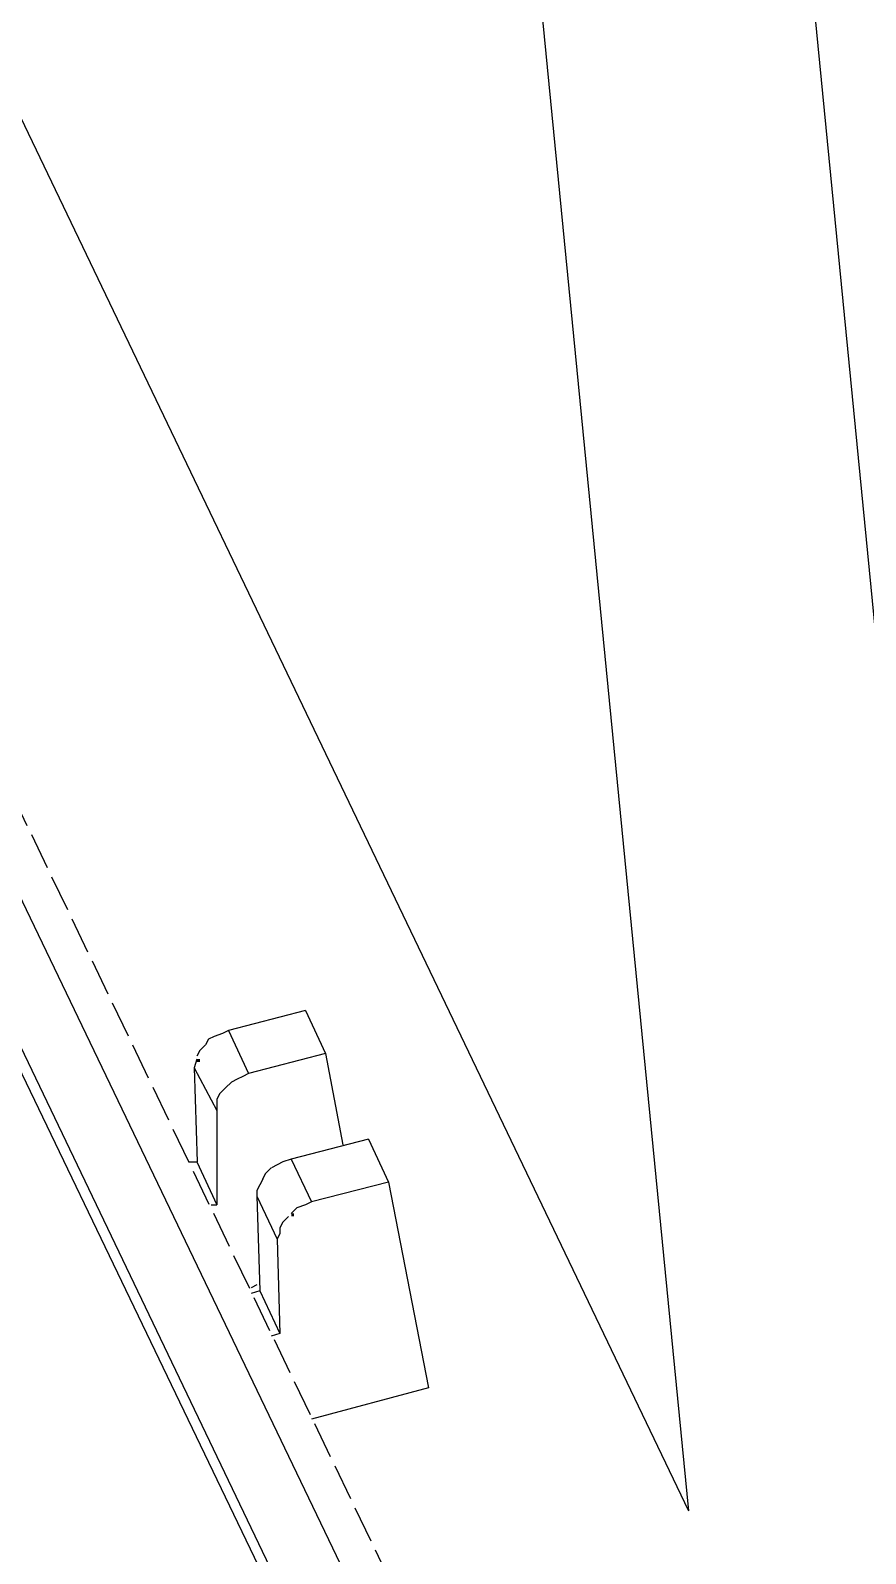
# Model space of a CAD drawing. Header units: millimetres. Extents: x 4 to 529, y -167 to 297.
# Drawn here: x 101.85 to 110.1, y -130.27 to -115.23 of the extents above; entities that cross this region are included whole.
import ezdxf

# ---------------------------------------------------------------- set-up
doc = ezdxf.new("R2010")
doc.units = ezdxf.units.MM
doc.linetypes.add('PDF_IMPORT', pattern=[1, 0.8, -0.2])
doc.layers.add('PDF_图层 1', color=7, linetype='Continuous', true_color=0x231f20)

msp = doc.modelspace()

# ---------------------------------------------------------------- linework, layer by layer
at = {"layer": 'PDF_图层 1', "color": 7, "lineweight": -3, "true_color": 0xffffff}
for points in [[(93.814, -99.535), (108.35, -129.85)], [(106.205, -107.919), (108.351, -129.85)], [(108.971, -108.652), (111.117, -130.584)], [(98.979, -118.024), (110.213, -141.422)], [(98.725, -118.955), (105.895, -133.914)], [(99.262, -120.338), (105.415, -133.124)], [(104.568, -124.91), (103.806, -125.108)], [(104.568, -124.91), (104.766, -125.333)], [(103.665, -125.165), (103.608, -125.193)], [(103.749, -125.136), (103.665, -125.165)], [(103.806, -125.108), (103.749, -125.136)], [(103.806, -125.108), (104.003, -125.531)], [(103.524, -125.306), (103.495, -125.362)], [(103.58, -125.249), (103.524, -125.306)], [(103.608, -125.193), (103.58, -125.249)], [(103.495, -125.39), (103.467, -125.475)], [(104.766, -125.334), (104.004, -125.532)], [(104.766, -125.334), (104.935, -126.237)], [(103.467, -125.475), (103.693, -125.898)], [(103.467, -125.475), (103.496, -126.406)], [(104.003, -125.532), (103.947, -125.56), (103.891, -125.588), (103.835, -125.616), (103.778, -125.673), (103.721, -125.729), (103.693, -125.786), (103.693, -125.842), (103.693, -125.898)], [(103.693, -125.898), (103.693, -126.83)], [(105.189, -126.181), (104.427, -126.378)], [(105.189, -126.181), (105.387, -126.604)], [(103.411, -126.406), (103.496, -126.406)], [(103.495, -126.406), (103.693, -126.83)], [(104.173, -126.519), (104.144, -126.576)], [(104.229, -126.463), (104.173, -126.519)], [(104.286, -126.435), (104.23, -126.463)], [(104.343, -126.406), (104.286, -126.435)], [(104.427, -126.378), (104.342, -126.406)], [(104.427, -126.378), (104.625, -126.801)], [(104.116, -126.632), (104.088, -126.689)], [(104.145, -126.576), (104.116, -126.632)], [(105.387, -126.604), (104.625, -126.801)], [(105.387, -126.604), (105.782, -128.636)], [(104.088, -126.689), (104.088, -126.745)], [(104.088, -126.745), (104.286, -127.168)], [(104.088, -126.745), (104.117, -127.676)], [(104.625, -126.801), (104.568, -126.83), (104.483, -126.858), (104.427, -126.914)], [(103.637, -126.83), (103.693, -126.83)], [(104.399, -126.943), (104.343, -126.999), (104.314, -127.055), (104.314, -127.112), (104.286, -127.168)], [(104.286, -127.168), (104.314, -128.1)], [(104.088, -127.62), (104.032, -127.649)], [(104.116, -127.677), (104.032, -127.705)], [(104.116, -127.677), (104.314, -128.1)], [(104.314, -128.1), (104.229, -128.128)], [(105.782, -128.636), (104.625, -128.947)]]:
    msp.add_lwpolyline(points, dxfattribs=at)
at = {"layer": 'PDF_图层 1', "color": 7, "linetype": 'PDF_IMPORT', "lineweight": -3, "ltscale": 0.451363, "true_color": 0xffffff}
msp.add_lwpolyline([(99.262, -117.77), (110.863, -141.902)], dxfattribs=at)
at = {"layer": 'PDF_图层 1', "color": 7, "lineweight": -3, "true_color": 0xffffff, "transparency": 33554559}
for points in [[(103.496, -125.39), (103.496, -125.419), (103.524, -125.39), (103.524, -125.419)], [(104.427, -126.914), (104.427, -126.943), (104.455, -126.914), (104.455, -126.943)]]:
    msp.add_solid(points, dxfattribs=at)

doc.saveas('drawing.dxf')
